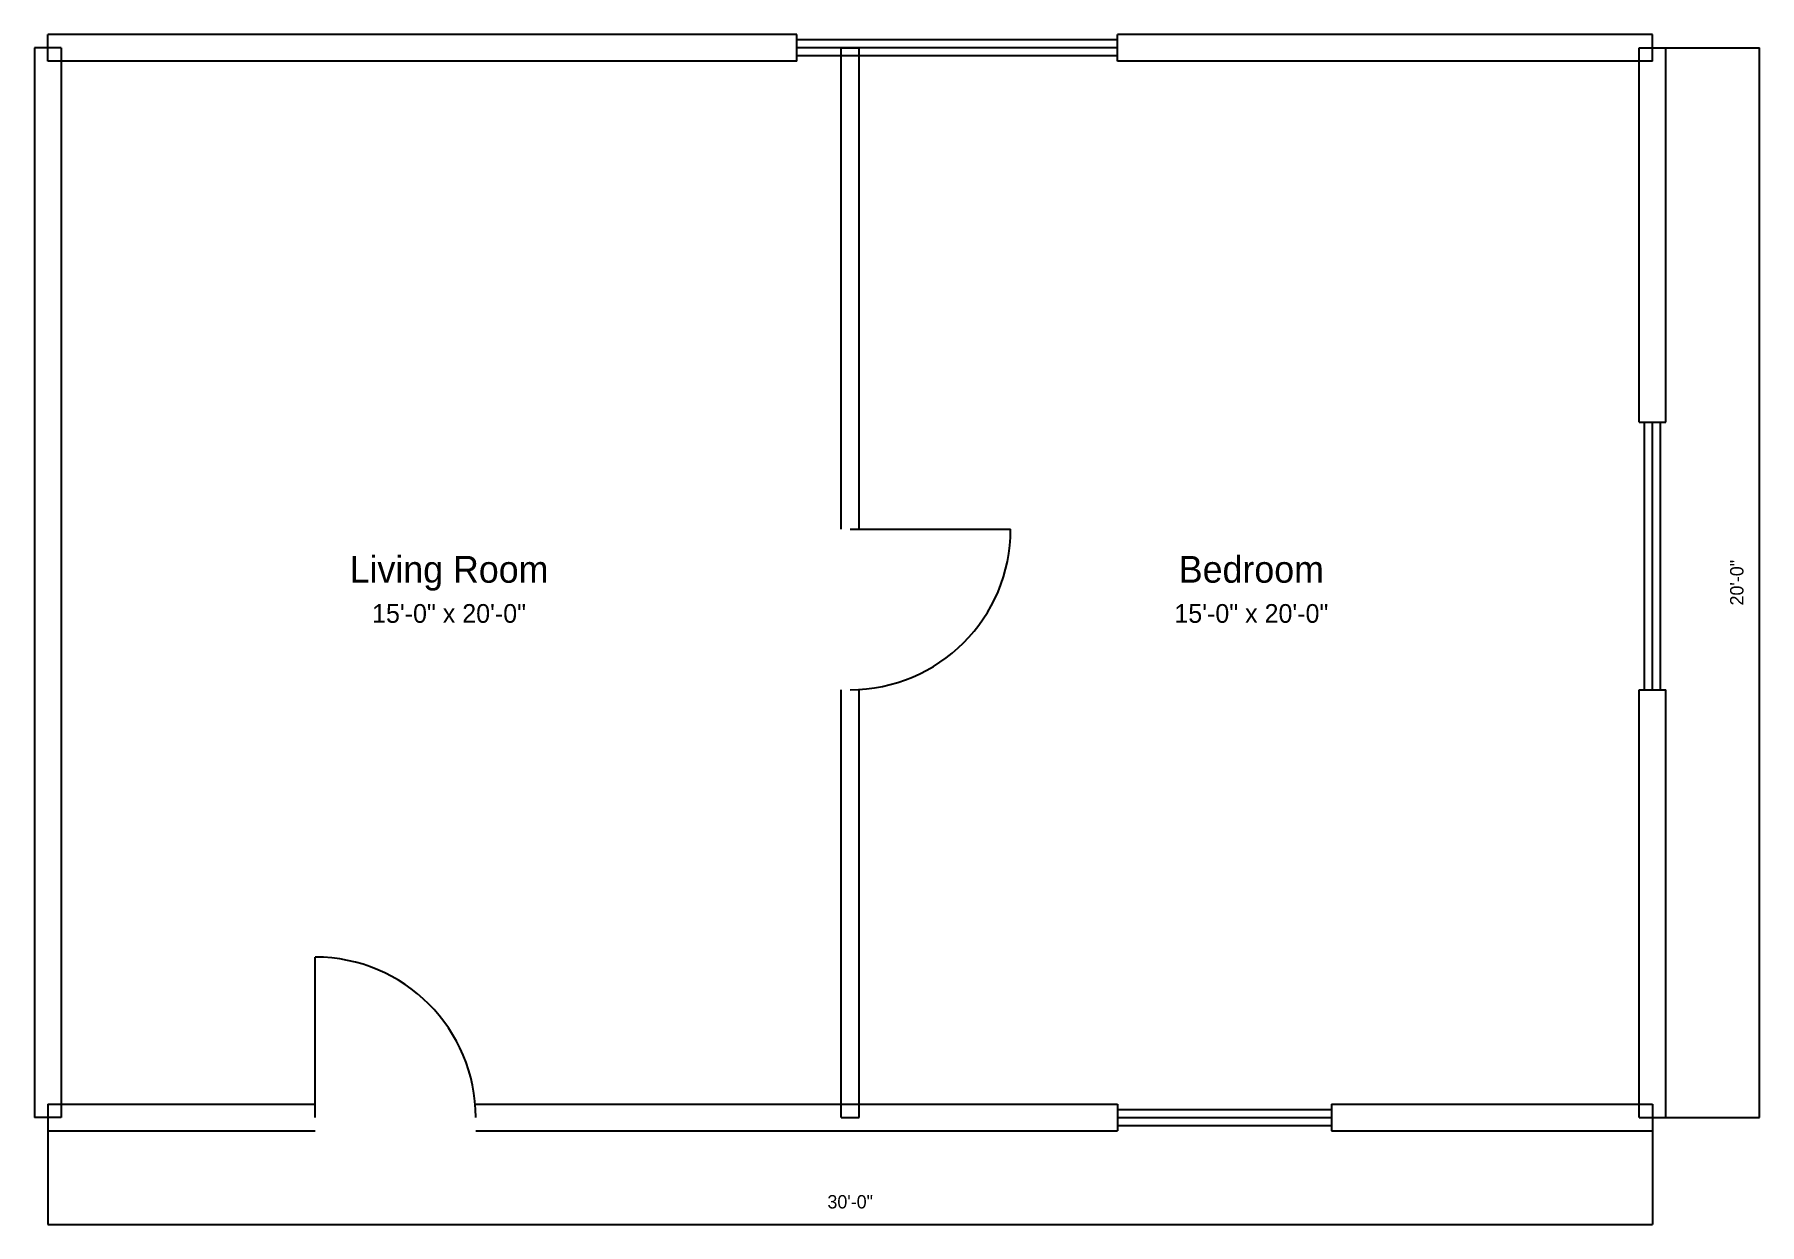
# Model space of a CAD drawing. Header units: feet. Extents: x -0.2 to 32, y -2 to 20.2.
import ezdxf
from ezdxf.enums import TextEntityAlignment as Align

# ---------------------------------------------------------------- set-up
doc = ezdxf.new("R2010")
doc.units = ezdxf.units.FT
for name, color, linetype in [('A-ANNO-DIMS', 4, 'Continuous'), ('A-AREA-IDEN', 2, 'Continuous'), ('A-DOOR', 1, 'Continuous'), ('A-GLAZ', 5, 'Continuous'), ('A-WALL', 7, 'Continuous'), ('A-WALL-EXTR', 3, 'Continuous')]:
    doc.layers.add(name, color=color, linetype=linetype)

msp = doc.modelspace()

# ---------------------------------------------------------------- linework, layer by layer
at = {"layer": 'A-ANNO-DIMS'}
for p, q in [((30, 20), (32, 20)), ((32, 0), (32, 20)), ((0, 0), (0, -2)), ((30, 0), (30, -2)), ((30, 0), (32, 0)), ((0, -2), (30, -2))]:
    msp.add_line(p, q, dxfattribs=at)
at = {"layer": 'A-DOOR'}
for p, q in [((15, 11), (18, 11)), ((5, 0), (5, 3))]:
    msp.add_line(p, q, dxfattribs=at)
for centre, start, end in [((15, 11), 270, 0), ((5, 0), 0, 90)]:
    msp.add_arc(centre, 3, start, end, dxfattribs=at)
at = {"layer": 'A-GLAZ'}
for p, q in [((14, 19.75), (14, 20.25)), ((20, 20.15), (14, 20.15)), ((20, 20), (14, 20)), ((20, 19.75), (20, 20.25)), ((20, 19.85), (14, 19.85)), ((29.75, 13), (30.25, 13)), ((29.85, 8), (29.85, 13)), ((30, 8), (30, 13)), ((30.15, 8), (30.15, 13)), ((29.75, 8), (30.25, 8)), ((20, 0.25), (20, -0.25)), ((20, 0.15), (24, 0.15)), ((20, 0), (24, 0)), ((24, 0.25), (24, -0.25)), ((20, -0.15), (24, -0.15))]:
    msp.add_line(p, q, dxfattribs=at)
at = {"layer": 'A-WALL'}
for p, q in [((14.833, 11), (14.833, 20)), ((14.833, 20), (15.167, 20)), ((15.167, 11), (15.167, 20)), ((14.833, 0), (14.833, 8)), ((15.167, 0), (15.167, 8)), ((14.833, 0), (15.167, 0))]:
    msp.add_line(p, q, dxfattribs=at)
at = {"layer": 'A-WALL-EXTR'}
for p, q in [((-0.25, 20), (-0.25, 0)), ((0.25, 20), (-0.25, 20)), ((14, 20.25), (0, 20.25)), ((0, 19.75), (0, 20.25)), ((0.25, 20), (0.25, 0)), ((30, 20.25), (20, 20.25)), ((29.75, 13), (29.75, 20)), ((29.75, 20), (30.25, 20)), ((30, 19.75), (30, 20.25)), ((30.25, 13), (30.25, 20)), ((14, 19.75), (0, 19.75)), ((30, 19.75), (20, 19.75)), ((29.75, 0), (29.75, 8)), ((30.25, 0), (30.25, 8)), ((0.25, 0), (-0.25, 0)), ((0, 0.25), (5, 0.25)), ((0, 0.25), (0, -0.25)), ((8, 0.25), (20, 0.25)), ((24, 0.25), (30, 0.25)), ((29.75, 0), (30.25, 0)), ((30, 0.25), (30, -0.25)), ((0, -0.25), (5, -0.25)), ((8, -0.25), (20, -0.25)), ((24, -0.25), (30, -0.25))]:
    msp.add_line(p, q, dxfattribs=at)

# ---------------------------------------------------------------- texts
at = {"layer": 'A-ANNO-DIMS'}
msp.add_text('20\'-0"', height=0.25, rotation=90, dxfattribs=at).set_placement((31.7, 10), align=Align.CENTER)
msp.add_text('30\'-0"', height=0.25, dxfattribs=at).set_placement((15, -1.7), align=Align.CENTER)
at = {"layer": 'A-AREA-IDEN'}
for s, height, p in [('Living Room', 0.5, (7.5, 10)), ('Bedroom', 0.5, (22.5, 10)), ('15\'-0" x 20\'-0"', 0.35, (7.5, 9.25)), ('15\'-0" x 20\'-0"', 0.35, (22.5, 9.25))]:
    msp.add_text(s, height=height, dxfattribs=at).set_placement(p, align=Align.CENTER)

doc.saveas('drawing.dxf')
